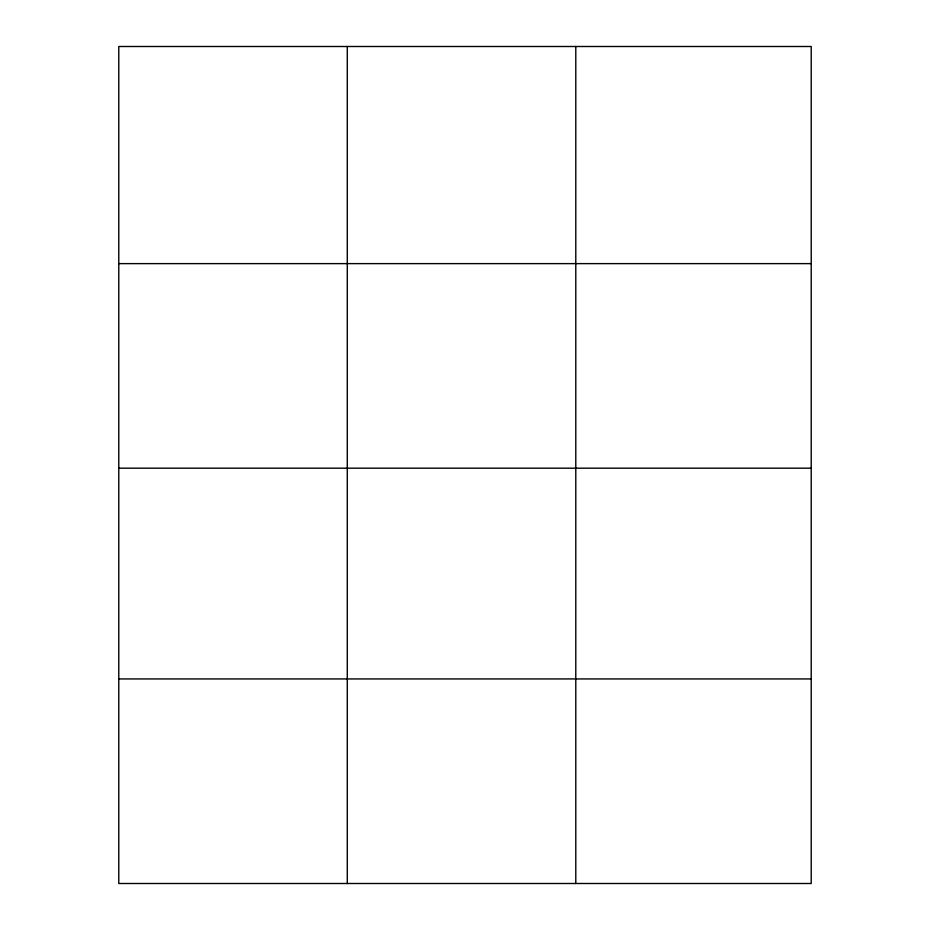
<?xml version="1.0" encoding="UTF-8"?>
<svg xmlns="http://www.w3.org/2000/svg" width="930" height="930" viewBox="0 0 930 930"><rect width="100%" height="100%" fill="white"/><g stroke="black" fill="none" stroke-linecap="round" stroke-linejoin="round"><path stroke-width="1.4" d="M811.216 468.185L811.216 46.5L118.784 46.5L118.784 883.5L811.216 883.5L811.216 468.185L118.784 468.185M118.784 263.62L811.216 263.62M118.784 678.935L811.216 678.935M575.786 46.5L575.786 883.5M347.285 46.5L347.285 883.5"/></g></svg>
